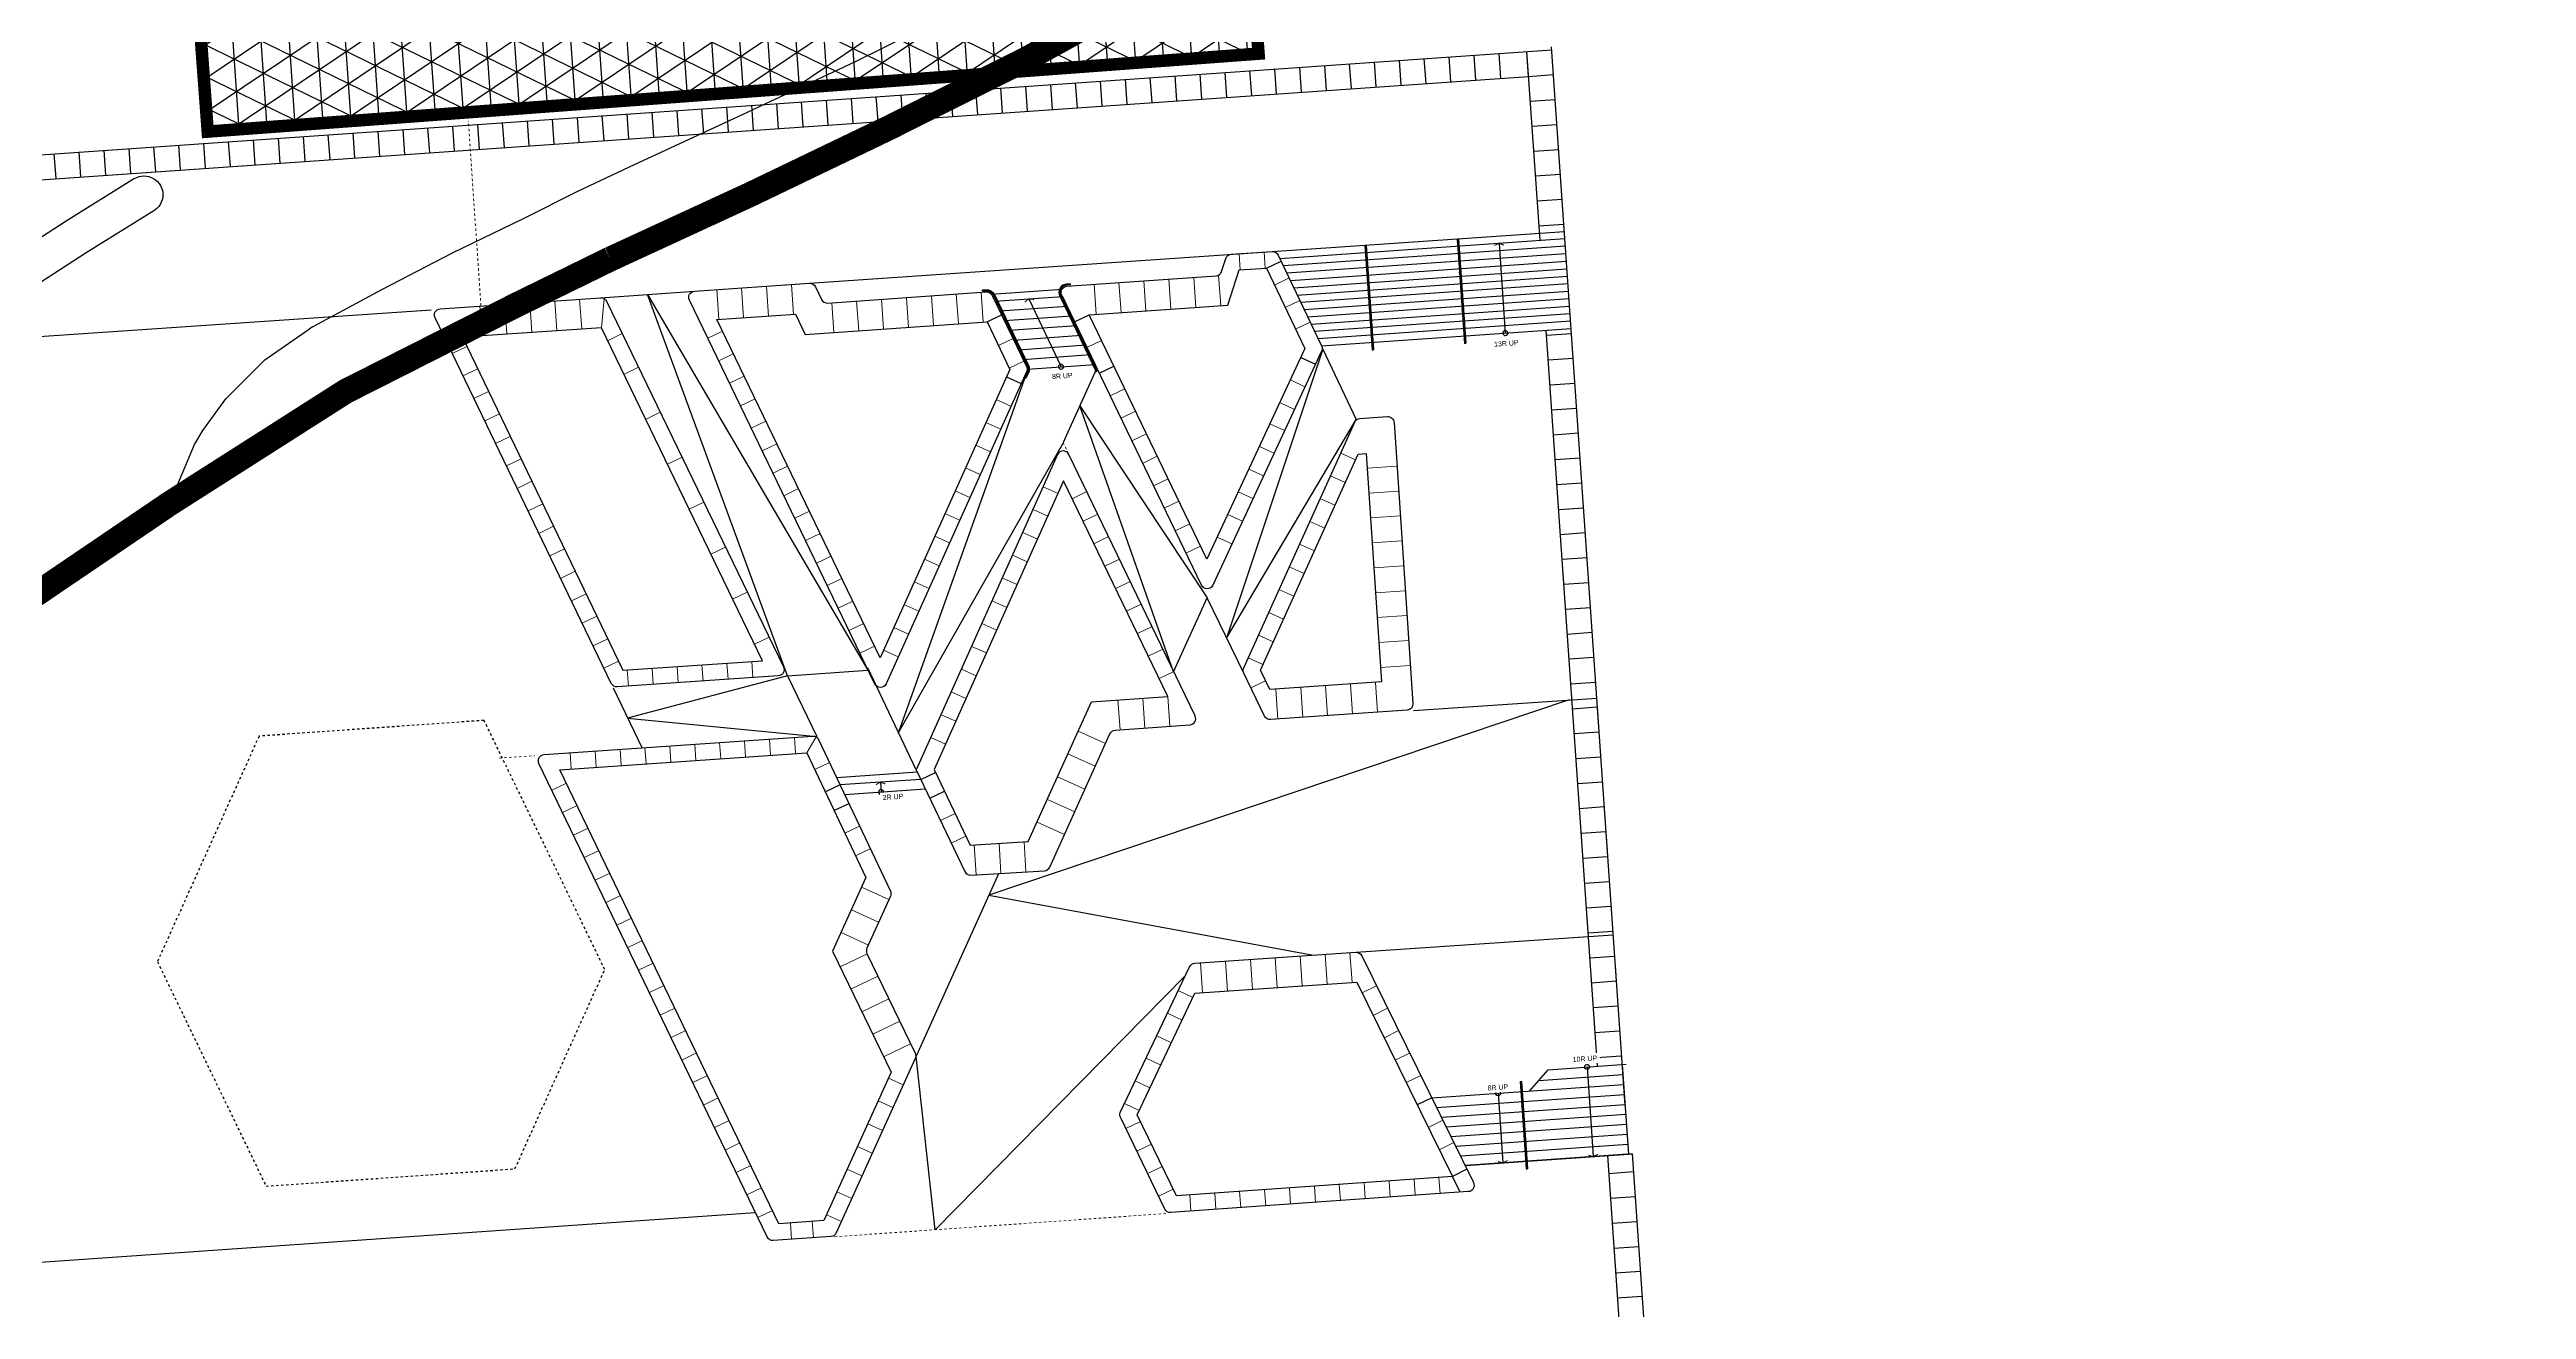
# Model space of a CAD drawing. Header units: millimetres. Extents: x 50357 to 985146, y 723188 to 1803594.
# Drawn here: x 829736.9 to 829836.1, y 818046.9 to 818097.4 of the extents above; entities that cross this region are included whole.
import ezdxf
from ezdxf.xclip import XClip

# ---------------------------------------------------------------- set-up
doc = ezdxf.new("R2010")
doc.units = ezdxf.units.MM
doc.header["$LTSCALE"] = 3
doc.header["$MEASUREMENT"] = 0
for name, pattern in [('3A35X-MAGP-P-SB$0$3A35X-MAGP-P-SB$0$HIDDEN', [0.375, 0.25, -0.125]), ('HIDDEN', [0.375, 0.25, -0.125]), ('PHANTOM', [2.5, 1.25, -0.25, 0.25, -0.25, 0.25, -0.25])]:
    doc.linetypes.add(name, pattern=pattern)
for name, color, linetype in [('00_Xref', 7, 'Continuous'), ('3A35X-MAGP-P-SB$0$UAJ-90BOUN', 7, 'Continuous'), ('LWK-GA_HANDRAIL', 8, 'Continuous'), ('LWK-L_TXT', 8, 'Continuous'), ('LWK-MA_PAVING BANDING', 8, 'Continuous'), ('LWK-MA_Stone around ASA', 8, 'Continuous'), ('LWK-STEPS', 8, 'Continuous'), ('LWK-STEPS ARROW', 8, 'Continuous'), ('UAJ-00XREF', 7, 'Continuous'), ('UAJ-90.5LAND', 8, 'Continuous'), ('x-baseplan$0$XXXXX-PIW-DWG-P00-XXXX-R100-WS4-00$0$XXXXX-PIW-P-WHCGRDP1-XXX$0$MMH813_1', 3, 'Continuous'), ('x-baseplan$0$XXXXX-PIW-DWG-P00-XXXX-R100-WS4-00$0$XXXXX-PIW-P-WHCGRDP1-XXX$0$MMH813__', 3, 'Continuous')]:
    doc.layers.add(name, color=color, linetype=linetype)
for name, color, linetype, lineweight in [('DraftConditionLine_AtGradeRoad_20180809', 7, 'Continuous', 0), ('LWK-GA_PLANTER WALL TILES', 8, 'Continuous', 9), ('LWK-GA_PLANTERWALL', 8, 'Continuous', 30), ('LWK-LV_RAMP HIDDEN', 8, 'Continuous', 20)]:
    doc.layers.add(name, color=color, linetype=linetype, lineweight=lineweight)
doc.styles.add('LWK TITLE - ARIAL', font='arial.ttf')

# ---------------------------------------------------------------- blocks, each defined once
blk = doc.blocks.new('x-baseplan$0$XXXXX-PIW-DWG-P00-XXXX-R100-WS4-00')
at = {"layer": 'x-baseplan$0$XXXXX-PIW-DWG-P00-XXXX-R100-WS4-00$0$XXXXX-PIW-P-WHCGRDP1-XXX$0$MMH813_1', "extrusion": (0.08243, -0.124272, 0.988818)}
for p, q in [((834365.071, 818092.212, 6.433), (834362.331, 818090.514, 6.448)), ((834362.331, 818090.514, 6.448), (834359.752, 818088.84, 6.453))]:
    blk.add_line(p, q, dxfattribs=at)
at = {"layer": 'x-baseplan$0$XXXXX-PIW-DWG-P00-XXXX-R100-WS4-00$0$XXXXX-PIW-P-WHCGRDP1-XXX$0$MMH813_1'}
for p, q in [((834365.071, 818092.212, 6.433), (834365.159, 818092.258, 6.433)), ((834365.159, 818092.258, 6.433), (834365.253, 818092.292, 6.433)), ((834365.253, 818092.292, 6.433), (834365.351, 818092.312, 6.433)), ((834365.351, 818092.312, 6.433), (834365.451, 818092.32, 6.433)), ((834365.451, 818092.32, 6.433), (834365.551, 818092.315, 6.433)), ((834365.551, 818092.315, 6.433), (834365.649, 818092.296, 6.433)), ((834365.649, 818092.296, 6.433), (834365.744, 818092.264, 6.433)), ((834365.744, 818092.264, 6.433), (834365.833, 818092.22, 6.433)), ((834365.833, 818092.22, 6.433), (834365.916, 818092.165, 6.433)), ((834365.916, 818092.165, 6.433), (834365.991, 818092.099, 6.433)), ((834365.991, 818092.099, 6.433), (834366.057, 818092.023, 6.433)), ((834366.057, 818092.023, 6.433), (834366.112, 818091.94, 6.433)), ((834366.112, 818091.94, 6.433), (834366.155, 818091.85, 6.433)), ((834366.155, 818091.85, 6.433), (834366.186, 818091.755, 6.433)), ((834366.186, 818091.755, 6.433), (834366.204, 818091.656, 6.433)), ((834366.204, 818091.656, 6.433), (834366.209, 818091.557, 6.433)), ((834365.894, 818090.96, 6.433), (834365.847, 818090.929, 6.433)), ((834365.972, 818091.023, 6.433), (834365.894, 818090.96, 6.433)), ((834366.04, 818091.096, 6.433), (834365.972, 818091.023, 6.433)), ((834366.098, 818091.177, 6.433), (834366.04, 818091.096, 6.433)), ((834366.144, 818091.266, 6.433), (834366.098, 818091.177, 6.433)), ((834366.179, 818091.359, 6.433), (834366.144, 818091.266, 6.433)), ((834366.2, 818091.457, 6.433), (834366.179, 818091.359, 6.433)), ((834366.209, 818091.557, 6.433), (834366.2, 818091.457, 6.433))]:
    blk.add_line(p, q, dxfattribs=at)
at = {"layer": 'x-baseplan$0$XXXXX-PIW-DWG-P00-XXXX-R100-WS4-00$0$XXXXX-PIW-P-WHCGRDP1-XXX$0$MMH813_1', "extrusion": (0.083218, -0.125457, 0.988603)}
for p, q in [((834365.847, 818090.929, 6.433), (834363.135, 818089.247, 6.448)), ((834363.135, 818089.247, 6.448), (834360.581, 818087.59, 6.453))]:
    blk.add_line(p, q, dxfattribs=at)
at = {"layer": 'x-baseplan$0$XXXXX-PIW-DWG-P00-XXXX-R100-WS4-00$0$XXXXX-PIW-P-WHCGRDP1-XXX$0$MMH813__', "ltscale": 0.005142}
blk.add_line((834373.527, 818083.692, 6.269), (834366.483, 818079.209, -0.007), dxfattribs=at)
for points in [[(834396.359, 818098.093, 5.829), (834393.933, 818096.894, 5.868), (834391.486, 818095.736, 5.907), (834390.537, 818095.296, 5.923), (834389.412, 818094.774, 5.941), (834385.078, 818092.766, 5.997), (834382.845, 818091.705, 6.019), (834380.63, 818090.608, 6.034), (834377.795, 818089.225, 6.047), (834374.99, 818087.779, 6.051), (834372.217, 818086.271, 6.046), (834372.081, 818086.191, 6.049)], [(834403.295, 818098.327, 5.959), (834400.846, 818097.031, 5.994), (834400.707, 818096.959, 5.996), (834400.132, 818096.663, 6.005), (834398.396, 818095.765, 6.032), (834398.283, 818095.706, 6.034), (834397.681, 818095.4, 6.044), (834395.209, 818094.179, 6.082), (834394.083, 818093.641, 6.1), (834392.715, 818092.999, 6.121), (834391.766, 818092.56, 6.137), (834390.641, 818092.038, 6.155), (834386.308, 818090.029, 6.212), (834384.122, 818088.99, 6.233), (834381.954, 818087.915, 6.249), (834379.177, 818086.562, 6.262), (834373.527, 818083.692, 6.269)], [(834366.483, 818079.209, 5.964), (834367.477, 818081.561, 5.989), (834367.811, 818082.127, 5.997), (834368.725, 818083.391, 6.015), (834370.289, 818084.96, 6.033), (834372.081, 818086.191, 6.044)]]:
    blk.add_polyline3d(points, dxfattribs=at)
blk = doc.blocks.new('x-baseplan')
blk.add_blockref('x-baseplan$0$XXXXX-PIW-DWG-P00-XXXX-R100-WS4-00', (0, 0))
blk = doc.blocks.new('3A35X-MAGP-P-00-0$0$02_UNS-dotopen')
at = {"layer": 'LWK-STEPS ARROW', "lineweight": -2}
blk.add_lwpolyline([(-0.5, 0, 1), (0.5, 0, 1)], format="xyb", close=True, dxfattribs=at)
blk = doc.blocks.new('3A35X-MAGP-P-LD-00-0')
at = {"layer": 'LWK-GA_HANDRAIL', "ltscale": 0.5}
for p, q in [((834613881, 818103525, 0), (834614175, 818099335, 0)), ((834613935, 818103529, 0), (834614229, 818099339, 0)), ((834617570, 818103784, 0), (834617864, 818099594, 0)), ((834617623, 818103788, 0), (834617918, 818099598, 0)), ((834617864, 818099594, 0), (834617918, 818099598, 0)), ((834614175, 818099335, 0), (834614229, 818099339, 0)), ((834593226, 818081149, 0), (834592639, 818080870, 0)), ((834620107, 818070029, 0), (834620353, 818066537, -2)), ((834620161, 818070032, 0), (834620406, 818066541, -2)), ((834620353, 818066537, 0), (834620406, 818066541, 0))]:
    blk.add_line(p, q, dxfattribs=at)
at = {"layer": 'LWK-GA_HANDRAIL', "ltscale": 0.5, "elevation": 0}
for points in [[(834598560, 818101728), (834598710, 818101738, -0.307616), (834599040, 818101546), (834600406, 818098700, -0.220907), (834600410, 818098414), (834600309, 818098189)], [(834598563, 818101688), (834598713, 818101698, -0.307616), (834599004, 818101529), (834600370, 818098683, -0.220907), (834600374, 818098430), (834600272, 818098205)], [(834602090, 818101976), (834601940, 818101966, 0.53042), (834601658, 818101479), (834603116, 818098452)], [(834602093, 818101936), (834601943, 818101926, 0.530447), (834601694, 818101496), (834603152, 818098470)]]:
    blk.add_lwpolyline(points, format="xyb", dxfattribs=at)
for points in [[(834598563, 818101688), (834598560, 818101728)], [(834602093, 818101936), (834602090, 818101976)], [(834601764, 818101465), (834603073, 818098750)], [(834600272, 818098205), (834600309, 818098189)], [(834603116, 818098452), (834603152, 818098470)], [(834592870, 818081898), (834592283, 818081619)], [(834620108, 818070029), (834620161, 818070032)]]:
    blk.add_lwpolyline(points, dxfattribs=at)
at = {"layer": 'LWK-GA_HANDRAIL', "ltscale": 0.5}
for centre in [(834617607, 818103636, 0), (834613918, 818103377, 0), (834614002, 818102180, 0), (834617691, 818102439, 0), (834614107, 818100694, 0), (834617796, 818100953, 0), (834614192, 818099487, 0), (834617881, 818099746, 0), (834620152, 818069781, 0), (834620203, 818069048, 0), (834620288, 818067836, -1), (834620370, 818066689, 0)]:
    blk.add_circle(centre, 25, dxfattribs=at)
at = {"layer": 'LWK-GA_PLANTER WALL TILES'}
for p, q in [((834583302, 818100207, 0), (834583411, 818101374, 0)), ((834591538, 818083189, 0), (834591908, 818083823, 0)), ((834593655, 818080245, 0), (834593067, 818079967, 0)), ((834594083, 818079342, 0), (834593496, 818079063, 0)), ((834590892, 818064354, 0), (834590938, 818063708, 0)), ((834591762, 818064415, 0), (834591808, 818063769, 0))]:
    blk.add_line(p, q, dxfattribs=at)
at = {"layer": 'LWK-GA_PLANTER WALL TILES', "elevation": 0}
for points in [[(834608890, 818102534), (834608846, 818103179)], [(834609888, 818102603), (834609843, 818103248)], [(834610255, 818101930), (834610844, 818102213)], [(834578525, 818099875), (834578440, 818101080)], [(834579523, 818099945), (834579438, 818101150)], [(834580520, 818100016), (834580435, 818101220)], [(834581518, 818100084), (834581434, 818101281)], [(834582516, 818100154), (834582431, 818101351)], [(834610688, 818101029), (834611277, 818101311)], [(834583552, 818099689), (834584137, 818099973)], [(834588152, 818100068), (834587567, 818099785)], [(834611099, 818100167), (834611686, 818100447)], [(834577914, 818099459), (834577329, 818099176)], [(834578349, 818098558), (834577763, 818098276)], [(834584206, 818098339), (834584791, 818098623)], [(834588587, 818099168), (834588002, 818098885)], [(834578783, 818097658), (834578198, 818097375)], [(834589022, 818098268), (834588437, 818097985)], [(834603681, 818097489), (834604266, 818097771)], [(834610896, 818098127), (834611479, 818097856)], [(834579218, 818096757), (834578632, 818096474)], [(834585078, 818096539), (834585663, 818096823)], [(834589458, 818097367), (834588873, 818097084)], [(834599114, 818097334), (834599707, 818097068)], [(834604115, 818096588), (834604700, 818096870)], [(834610475, 818097220), (834611058, 818096949)], [(834579652, 818095856), (834579067, 818095574)], [(834589893, 818096467), (834589308, 818096184)], [(834590329, 818095567), (834589743, 818095284)], [(834598704, 818096422), (834599297, 818096156)], [(834604549, 818095687), (834605134, 818095969)], [(834610078, 818096371), (834610664, 818096099)], [(834580087, 818094956), (834579502, 818094673)], [(834585950, 818094739), (834586535, 818095023)], [(834590764, 818094667), (834590179, 818094384)], [(834597885, 818094597), (834598478, 818094331)], [(834598295, 818095510), (834598888, 818095243)], [(834604983, 818094786), (834605569, 818095069)], [(834609235, 818094557), (834609821, 818094285)], [(834609657, 818095464), (834610242, 818095192)], [(834613509, 818094931), (834612916, 818095199)], [(834613973, 818094597), (834615166, 818094677)], [(834580522, 818094055), (834579936, 818093773)], [(834591199, 818093766), (834590614, 818093483)], [(834597475, 818093685), (834598068, 818093419)], [(834601002, 818093841), (834601593, 818093575)], [(834602749, 818093651), (834602164, 818093368)], [(834605417, 818093886), (834606003, 818094168)], [(834608814, 818093650), (834609400, 818093378)], [(834613097, 818094020), (834612504, 818094288)], [(834614041, 818093599), (834615233, 818093680)], [(834580956, 818093154), (834580371, 818092872)], [(834586821, 818092939), (834587406, 818093223)], [(834591635, 818092866), (834591049, 818092583)], [(834597066, 818092773), (834597658, 818092507)], [(834600592, 818092929), (834601182, 818092663)], [(834603185, 818092751), (834602600, 818092468)], [(834605851, 818092985), (834606437, 818093267)], [(834608393, 818092743), (834608979, 818092471)], [(834612685, 818093108), (834612092, 818093377)], [(834614108, 818092601), (834615301, 818092682)], [(834581391, 818092254), (834580805, 818091971)], [(834592070, 818091966), (834591485, 818091683)], [(834596656, 818091861), (834597249, 818091594)], [(834600184, 818092016), (834600775, 818091750)], [(834603620, 818091850), (834603035, 818091567)], [(834606286, 818092084), (834606871, 818092366)], [(834607971, 818091836), (834608558, 818091564)], [(834612274, 818092197), (834611681, 818092465)], [(834614176, 818091604), (834615368, 818091684)], [(834581825, 818091353), (834581240, 818091071)], [(834587693, 818091139), (834588278, 818091423)], [(834592505, 818091066), (834591920, 818090783)], [(834596246, 818090948), (834596839, 818090682)], [(834599774, 818091104), (834600364, 818090838)], [(834604055, 818090950), (834603470, 818090667)], [(834606720, 818091183), (834607305, 818091465)], [(834611450, 818090375), (834610857, 818090643)], [(834611862, 818091286), (834611269, 818091554)], [(834614243, 818090606), (834615435, 818090686)], [(834582260, 818090453), (834581675, 818090170)], [(834588564, 818089339), (834589149, 818089622)], [(834592941, 818090165), (834592355, 818089882)], [(834595837, 818090036), (834596429, 818089770)], [(834599366, 818090190), (834599957, 818089925)], [(834604491, 818090050), (834603905, 818089767)], [(834611038, 818089464), (834610445, 818089732)], [(834614310, 818089608), (834615503, 818089689)], [(834582695, 818089552), (834582109, 818089269)], [(834583129, 818088651), (834582544, 818088369)], [(834593376, 818089265), (834592791, 818088982)], [(834595427, 818089124), (834596020, 818088858)], [(834598956, 818089278), (834599547, 818089013)], [(834604926, 818089149), (834604340, 818088866)], [(834610626, 818088552), (834610033, 818088820)], [(834614378, 818088610), (834615570, 818088691)], [(834583564, 818087751), (834582978, 818087468)], [(834589437, 818087539), (834590022, 818087823)], [(834593811, 818088365), (834593226, 818088082)], [(834595017, 818088212), (834595610, 818087945)], [(834598549, 818088365), (834599139, 818088100)], [(834605361, 818088249), (834604776, 818087966)], [(834610214, 818087641), (834609621, 818087909)], [(834614445, 818087613), (834615638, 818087693)], [(834583998, 818086850), (834583413, 818086568)], [(834586341, 818086638), (834586386, 818085990)], [(834587338, 818086707), (834587383, 818086059)], [(834588336, 818086776), (834588381, 818086128)], [(834589334, 818086846), (834589379, 818086197)], [(834594247, 818087465), (834593662, 818087182)], [(834594607, 818087300), (834595200, 818087033)], [(834598138, 818087453), (834598729, 818087188)], [(834605796, 818087349), (834605211, 818087066)], [(834609802, 818086730), (834609209, 818086998)], [(834614512, 818086615), (834615705, 818086695)], [(834584346, 818086500), (834584391, 818085851)], [(834585343, 818086569), (834585388, 818085920)], [(834597321, 818085628), (834597911, 818085363)], [(834597731, 818086540), (834598321, 818086275)], [(834606231, 818086448), (834605646, 818086165)], [(834609910, 818086075), (834609325, 818085793)], [(834596913, 818084715), (834597503, 818084450)], [(834589045, 818083669), (834589089, 818083020)], [(834590042, 818083737), (834590087, 818083089)], [(834591040, 818083806), (834591085, 818083158)], [(834596503, 818083803), (834597093, 818083538)], [(834582061, 818083186), (834582106, 818082538)], [(834583059, 818083255), (834583104, 818082607)], [(834584057, 818083324), (834584101, 818082676)], [(834585054, 818083393), (834585099, 818082745)], [(834586052, 818083462), (834586097, 818082813)], [(834587049, 818083531), (834587094, 818082882)], [(834588047, 818083600), (834588092, 818082951)], [(834592441, 818082802), (834591854, 818082523)], [(834581912, 818081970), (834581327, 818081687)], [(834582347, 818081069), (834581761, 818080787)], [(834596891, 818080473), (834597478, 818080753)], [(834582781, 818080169), (834582196, 818079886)], [(834597321, 818079571), (834597908, 818079850)], [(834583216, 818079268), (834582630, 818078985)], [(834598246, 818079502), (834598318, 818078304)], [(834599244, 818079562), (834599316, 818078364)], [(834600242, 818079622), (834600314, 818078424)], [(834583650, 818078367), (834583065, 818078085)], [(834594829, 818077313), (834593735, 818077807)], [(834584085, 818077467), (834583500, 818077184)], [(834594418, 818076402), (834593324, 818076895)], [(834584520, 818076566), (834583934, 818076284)], [(834594006, 818075490), (834592913, 818075984)], [(834584954, 818075665), (834584369, 818075383)], [(834585389, 818074765), (834584803, 818074482)], [(834593956, 818075138), (834592876, 818074616)], [(834607309, 818074781), (834607391, 818073584)], [(834608306, 818074849), (834608389, 818073652)], [(834609304, 818074918), (834609386, 818073721)], [(834610301, 818074987), (834610384, 818073789)], [(834611299, 818075055), (834611381, 818073858)], [(834612297, 818075124), (834612379, 818073927)], [(834613294, 818075192), (834613377, 818073995)], [(834585823, 818073864), (834585238, 818073582)], [(834594391, 818074238), (834593311, 818073716)], [(834614360, 818073864), (834613777, 818073577)], [(834586258, 818072963), (834585673, 818072681)], [(834594827, 818073338), (834593746, 818072816)], [(834606575, 818072485), (834605988, 818072764)], [(834607004, 818073388), (834606418, 818073667)], [(834614802, 818072967), (834614219, 818072680)], [(834586693, 818072063), (834586107, 818071780)], [(834595262, 818072438), (834594182, 818071915)], [(834606145, 818071582), (834605558, 818071861)], [(834615244, 818072070), (834614661, 818071783)], [(834587127, 818071162), (834586542, 818070880)], [(834595697, 818071537), (834594617, 818071015)], [(834605716, 818070679), (834605129, 818070958)], [(834615686, 818071173), (834615102, 818070886)], [(834587562, 818070262), (834586976, 818069979)], [(834594809, 818070156), (834595402, 818069888)], [(834605286, 818069776), (834604699, 818070055)], [(834616128, 818070276), (834615544, 818069989)], [(834587996, 818069361), (834587411, 818069078)], [(834594398, 818069244), (834594990, 818068977)], [(834604856, 818068873), (834604269, 818069152)], [(834588431, 818068460), (834587846, 818068178)], [(834593986, 818068333), (834594579, 818068065)], [(834604910, 818068422), (834604325, 818068139)], [(834617011, 818068482), (834616428, 818068195)], [(834588866, 818067560), (834588280, 818067277)], [(834593575, 818067421), (834594167, 818067154)], [(834605346, 818067522), (834604760, 818067239)], [(834617453, 818067585), (834616870, 818067298)], [(834589300, 818066659), (834588715, 818066377)], [(834593163, 818066510), (834593755, 818066242)], [(834605781, 818066622), (834605196, 818066339)], [(834611873, 818065839), (834611918, 818065190)], [(834612871, 818065908), (834612916, 818065260)], [(834613868, 818065978), (834613913, 818065329)], [(834614866, 818066047), (834614911, 818065399)], [(834615863, 818066117), (834615908, 818065468)], [(834616861, 818066186), (834616906, 818065538)], [(834589735, 818065758), (834589149, 818065476)], [(834590169, 818064858), (834589584, 818064575)], [(834592752, 818065599), (834593344, 818065331)], [(834606216, 818065721), (834605631, 818065438)], [(834606885, 818065486), (834606931, 818064837)], [(834607883, 818065556), (834607928, 818064908)], [(834608880, 818065627), (834608926, 818064978)], [(834609878, 818065697), (834609923, 818065049)], [(834610875, 818065768), (834610921, 818065120)], [(834592340, 818064687), (834592932, 818064420)]]:
    blk.add_lwpolyline(points, dxfattribs=at)
at = {"layer": 'LWK-GA_PLANTER WALL TILES', "ltscale": 0.5, "elevation": 0}
for points in [[(834588003, 818100538), (834587920, 818101735)], [(834589001, 818100607), (834588918, 818101805)], [(834589999, 818100676), (834589916, 818101874)], [(834590996, 818100746), (834590913, 818101943)], [(834596518, 818101494), (834596603, 818100297)], [(834597516, 818101565), (834597600, 818100368)], [(834598513, 818101635), (834598598, 818100438)], [(834603034, 818101956), (834603118, 818100755)], [(834604031, 818102026), (834604115, 818100825)], [(834605029, 818102096), (834605113, 818100895)], [(834606026, 818102166), (834606110, 818100965)], [(834607024, 818102235), (834607108, 818101034)], [(834608022, 818102305), (834608106, 818101104)], [(834592528, 818101212), (834592613, 818100015)], [(834593526, 818101283), (834593610, 818100086)], [(834594523, 818101353), (834594608, 818100156)], [(834595521, 818101424), (834595605, 818100227)], [(834599203, 818099498), (834599789, 818099779)], [(834602747, 818099421), (834603332, 818099703)], [(834599636, 818098596), (834600222, 818098877)], [(834610319, 818085743), (834610401, 818084546)], [(834611316, 818085811), (834611399, 818084614)], [(834612314, 818085880), (834612396, 818084683)], [(834613312, 818085948), (834613394, 818084751)], [(834614309, 818086017), (834614392, 818084820)], [(834603995, 818085312), (834604080, 818084114)], [(834604993, 818085382), (834605077, 818084185)], [(834605990, 818085453), (834606075, 818084256)], [(834603501, 818083563), (834602407, 818084057)], [(834603089, 818082652), (834601995, 818083146)], [(834602678, 818081741), (834601584, 818082234)], [(834602266, 818080829), (834601172, 818081323)], [(834601855, 818079918), (834600761, 818080412)]]:
    blk.add_lwpolyline(points, dxfattribs=at)
at = {"layer": 'LWK-GA_PLANTERWALL', "elevation": 0}
for points in [[(834601947, 818101876), (834607917, 818102298, 0.306066), (834608138, 818102471), (834608305, 818102991, -0.307514), (834608527, 818103164), (834610165, 818103271, -0.306521), (834610407, 818103129), (834612147, 818099494, -0.224072), (834612148, 818099280), (834607789, 818089906, -0.632875), (834607337, 818089903), (834601739, 818101518, -0.530488)], [(834598959, 818101507), (834600325, 818098662, -0.22147), (834600328, 818098451), (834594714, 818085949, -0.637118), (834594261, 818085943), (834586826, 818101317, -0.530845), (834587034, 818101675), (834591632, 818101994, -0.306752), (834591874, 818101853), (834592122, 818101341, 0.306834), (834592364, 818101200), (834598716, 818101648, -0.307616)], [(834576848, 818100962), (834583268, 818101407, -0.306299), (834583510, 818101267), (834590602, 818086626, -0.531022), (834590394, 818086267), (834583948, 818085821, -0.306717), (834583706, 818085961), (834576640, 818100604, -0.530574)], [(834609869, 818084667), (834609036, 818086390, -0.222118), (834609033, 818086602), (834613475, 818096440, -0.276275), (834613686, 818096587), (834614784, 818096662, -0.414524), (834615050, 818096429), (834615811, 818085167, -0.413903), (834615578, 818084901), (834610111, 818084526, -0.306355)], [(834598104, 818078291), (834601054, 818078469, 0.278537), (834601267, 818078615), (834603677, 818083954, -0.276362), (834603888, 818084101), (834606883, 818084313, 0.530293), (834607090, 818084671), (834602029, 818095142, 0.637453), (834601576, 818095136), (834595919, 818082513), (834597863, 818078433, 0.305544)], [(834581019, 818083114), (834591765, 818083856, -0.308396), (834592008, 818083714), (834594885, 818077653, -0.220194), (834594887, 818077443), (834593948, 818075361, 0.222079), (834593951, 818075149), (834595879, 818071162, -0.222178), (834595881, 818070950), (834592726, 818063964, -0.275683), (834592516, 818063817), (834590204, 818063653, -0.307106), (834589961, 818063794), (834580811, 818082756, -0.530644)], [(834607078, 818074766), (834613525, 818075207, -0.304221), (834613767, 818075068), (834618243, 818065983, -0.532719), (834618036, 818065623), (834606124, 818064780, -0.306897), (834605881, 818064921), (834604104, 818068596, -0.227421), (834604104, 818068812), (834606869, 818074624, -0.270957)]]:
    blk.add_lwpolyline(points, format="xyb", close=True, dxfattribs=at)
for points in [[(834602837, 818100736), (834608386, 818101124), (834608841, 818102533), (834609937, 818102604), (834611479, 818099383), (834607555, 818090946), (834602837, 818100736)], [(834598747, 818100448), (834599659, 818098548), (834594472, 818086998), (834587926, 818100534), (834591073, 818100752), (834591467, 818099934)], [(834584173, 818086488), (834589759, 818086875), (834583302, 818100207), (834577739, 818099821)], [(834613609, 818095156), (834613932, 818095178), (834614550, 818086033), (834610079, 818085727), (834609703, 818086505)], [(834600409, 818079632), (834602941, 818085239), (834605990, 818085453), (834601817, 818094086), (834596635, 818082521), (834598079, 818079492)], [(834592232, 818064449), (834592232, 818064449), (834590428, 818064321), (834581653, 818082507), (834591538, 818083189), (834593909, 818078193), (834592576, 818075237), (834594917, 818070394)], [(834607084, 818073564), (834610423, 818073792), (834610423, 818073792), (834613565, 818074007), (834617397, 818066229), (834606348, 818065448), (834604778, 818068696)]]:
    blk.add_lwpolyline(points, close=True, dxfattribs=at)
for points in [[(834609937, 818102604), (834610527, 818102887)], [(834603246, 818098390), (834603832, 818098672)], [(834611317, 818099034), (834611900, 818098763)], [(834596103, 818082125), (834596690, 818082405)], [(834596461, 818081376), (834597047, 818081656)], [(834616569, 818069379), (834615986, 818069092)], [(834617980, 818066517), (834617397, 818066229)], [(834617707, 818065600), (834617397, 818066229)]]:
    blk.add_lwpolyline(points, dxfattribs=at)
at = {"layer": 'LWK-GA_PLANTERWALL', "color": 7, "elevation": 0}
for points in [[(834598747, 818100448), (834599333, 818100729)], [(834602252, 818100454), (834602837, 818100736)], [(834599524, 818098246), (834600117, 818097980)]]:
    blk.add_lwpolyline(points, dxfattribs=at)
at = {"layer": 'LWK-LV_RAMP HIDDEN', "linetype": 'HIDDEN', "ltscale": 6}
blk.add_lwpolyline([(834578480, 818101091), (834577971, 818108485)], dxfattribs=at)
at = {"layer": 'LWK-LV_RAMP HIDDEN', "linetype": 'HIDDEN', "ltscale": 6, "elevation": 0}
for points in [[(834601795, 818095623), (834602037, 818095126)], [(834623021, 818087588), (834624138, 818071616)], [(834579215, 818082970), (834580646, 818083069)], [(834592660, 818063804), (834605961, 818064742)]]:
    blk.add_lwpolyline(points, dxfattribs=at)
at = {"layer": 'LWK-MA_PAVING BANDING', "ltscale": 0.5}
for p, q in [((834598921, 818101565, 0), (834601756, 818101765, 0)), ((834595965, 818082416, 0), (834592732, 818082189, 0))]:
    blk.add_line(p, q, dxfattribs=at)
at = {"layer": 'LWK-MA_Stone around ASA', "ltscale": 0.5}
for p, q in [((834542911, 818105876, 0), (834621361, 818111359, 0)), ((834608346, 818109447, 0), (834608276, 818110445, 0)), ((834609344, 818109517, 0), (834609273, 818110515, 0)), ((834610341, 818109586, 0), (834610271, 818110585, 0)), ((834611339, 818109656, 0), (834611269, 818110654, 0)), ((834612336, 818109726, 0), (834612266, 818110724, 0)), ((834613334, 818109796, 0), (834613264, 818110794, 0)), ((834614331, 818109865, 0), (834614261, 818110864, 0)), ((834615329, 818109935, 0), (834615259, 818110933, 0)), ((834616327, 818110005, 0), (834616256, 818111003, 0)), ((834617324, 818110074, 0), (834617254, 818111073, 0)), ((834618322, 818110144, 0), (834618252, 818111142, 0)), ((834619319, 818110214, 0), (834619249, 818111212, 0)), ((834620432, 818110292, 0), (834620362, 818111290, 0)), ((834542981, 818104879, 0), (834620432, 818110292, 0)), ((834594380, 818108471, 0), (834594310, 818109469, 0)), ((834595378, 818108541, 0), (834595308, 818109539, 0)), ((834596375, 818108610, 0), (834596305, 818109609, 0)), ((834597373, 818108680, 0), (834597303, 818109678, 0)), ((834598370, 818108750, 0), (834598300, 818109748, 0)), ((834599368, 818108820, 0), (834599298, 818109818, 0)), ((834600365, 818108889, 0), (834600295, 818109887, 0)), ((834601363, 818108959, 0), (834601293, 818109957, 0)), ((834602361, 818109029, 0), (834602290, 818110027, 0)), ((834603358, 818109098, 0), (834603288, 818110097, 0)), ((834604356, 818109168, 0), (834604286, 818110166, 0)), ((834605353, 818109238, 0), (834605283, 818110236, 0)), ((834606351, 818109308, 0), (834606281, 818110306, 0)), ((834607348, 818109377, 0), (834607278, 818110376, 0)), ((834620433, 818110292, 0), (834621430, 818110362, 0)), ((834580414, 818107495, 0), (834580344, 818108493, 0)), ((834581412, 818107565, 0), (834581342, 818108563, 0)), ((834582409, 818107634, 0), (834582339, 818108633, 0)), ((834583407, 818107704, 0), (834583337, 818108702, 0)), ((834584404, 818107774, 0), (834584334, 818108772, 0)), ((834585402, 818107843, 0), (834585332, 818108842, 0)), ((834586400, 818107913, 0), (834586329, 818108911, 0)), ((834587397, 818107983, 0), (834587327, 818108981, 0)), ((834588395, 818108053, 0), (834588325, 818109051, 0)), ((834589392, 818108122, 0), (834589322, 818109121, 0)), ((834590390, 818108192, 0), (834590320, 818109190, 0)), ((834591387, 818108262, 0), (834591317, 818109260, 0)), ((834592385, 818108331, 0), (834592315, 818109330, 0)), ((834593382, 818108401, 0), (834593312, 818109399, 0)), ((834620502, 818109294, 0), (834621500, 818109364, 0)), ((834565451, 818106449, 0), (834565380, 818107447, 0)), ((834566448, 818106519, 0), (834566378, 818107517, 0)), ((834567446, 818106589, 0), (834567376, 818107587, 0)), ((834568443, 818106658, 0), (834568373, 818107656, 0)), ((834569441, 818106728, 0), (834569371, 818107726, 0)), ((834570438, 818106798, 0), (834570368, 818107796, 0)), ((834571436, 818106867, 0), (834571366, 818107866, 0)), ((834572434, 818106937, 0), (834572363, 818107935, 0)), ((834573431, 818107007, 0), (834573361, 818108005, 0)), ((834574429, 818107077, 0), (834574359, 818108075, 0)), ((834575426, 818107146, 0), (834575356, 818108145, 0)), ((834576424, 818107216, 0), (834576354, 818108214, 0)), ((834577421, 818107286, 0), (834577351, 818108284, 0)), ((834578419, 818107355, 0), (834578349, 818108354, 0)), ((834579417, 818107425, 0), (834579346, 818108423, 0)), ((834620572, 818108297, 0), (834621570, 818108366, 0)), ((834561460, 818106170, 0), (834561390, 818107168, 0)), ((834562458, 818106240, 0), (834562388, 818107238, 0)), ((834563455, 818106310, 0), (834563385, 818107308, 0)), ((834564453, 818106379, 0), (834564383, 818107378, 0)), ((834620642, 818107299, 0), (834621639, 818107369, 0)), ((834620712, 818106302, 0), (834621709, 818106371, 0)), ((834620781, 818105304, 0), (834621779, 818105374, 0)), ((834620851, 818104306, 0), (834621849, 818104376, 0))]:
    blk.add_line(p, q, dxfattribs=at)
at = {"layer": 'LWK-MA_Stone around ASA', "ltscale": 0.5, "elevation": 0}
for points in [[(834624315, 818069071), (834621353, 818111471)], [(834620892, 818103716), (834620363, 818111289)], [(834623203, 818070647), (834621143, 818100125)], [(834621156, 818099929), (834622154, 818100000)], [(834621226, 818098932), (834622224, 818099002)], [(834621296, 818097934), (834622294, 818098005)], [(834621366, 818096936), (834622363, 818097007)], [(834621436, 818095939), (834622433, 818096009)], [(834621505, 818094941), (834622503, 818095012)], [(834621575, 818093944), (834622572, 818094014)], [(834621645, 818092946), (834622642, 818093017)], [(834621714, 818091949), (834622712, 818092019)], [(834621784, 818090951), (834622782, 818091022)], [(834621854, 818089954), (834622851, 818090024)], [(834621923, 818088956), (834622921, 818089026)], [(834621993, 818087958), (834622991, 818088029)], [(834622063, 818086961), (834623060, 818087031)], [(834622132, 818085963), (834623130, 818086034)], [(834622202, 818084966), (834623192, 818085036)], [(834622272, 818083968), (834623262, 818084038)], [(834622342, 818082971), (834623331, 818083040)], [(834622411, 818081973), (834623400, 818082043)], [(834622481, 818080975), (834623469, 818081045)], [(834622551, 818079978), (834623538, 818080048)], [(834622620, 818078980), (834623607, 818079050)], [(834622690, 818077983), (834623677, 818078052)], [(834622760, 818076985), (834623746, 818077055)], [(834622829, 818075988), (834623815, 818076057)], [(834622899, 818074990), (834623884, 818075060)], [(834622969, 818073992), (834623953, 818074062)], [(834623038, 818072995), (834624022, 818073064)], [(834623108, 818071997), (834624092, 818072067)], [(834623178, 818071000), (834624161, 818071069)], [(834623606, 818067066), (834624144, 818059375)], [(834624452, 818067126), (834624604, 818067137)], [(834624604, 818067137), (834625141, 818059445)], [(834623656, 818066358), (834624652, 818066428)], [(834623725, 818065360), (834624722, 818065430)], [(834623795, 818064363), (834624792, 818064433)], [(834623865, 818063365), (834624862, 818063435)], [(834623935, 818062368), (834624932, 818062438)], [(834624004, 818061370), (834625002, 818061440)]]:
    blk.add_lwpolyline(points, dxfattribs=at)
at = {"layer": 'LWK-STEPS', "ltscale": 0.5}
for p, q in [((834599071, 818101275, 0), (834601764, 818101465, 0)), ((834599257, 818100887, 0), (834601951, 818101077, 0)), ((834599442, 818100499, 0), (834602138, 818100689, 0)), ((834599629, 818100111, 0), (834602325, 818100301, 0)), ((834599816, 818099723, 0), (834602512, 818099914, 0)), ((834600002, 818099335, 0), (834602699, 818099526, 0)), ((834600188, 818098947, 0), (834602886, 818099138, 0)), ((834600350, 818098558, 0), (834603073, 818098750, 0)), ((834596103, 818082125, 0), (834592870, 818081898, 0)), ((834596288, 818081737, 0), (834593054, 818081510, 0)), ((834620488, 818069654, 0), (834621230, 818070508, 0))]:
    blk.add_line(p, q, dxfattribs=at)
at = {"layer": 'LWK-STEPS', "ltscale": 0.5, "elevation": 0}
for points in [[(834621889, 818103786), (834610478, 818102985)], [(834621910, 818103487), (834610615, 818102694)], [(834621932, 818103188), (834610754, 818102403)], [(834610894, 818102112), (834621952, 818102888)], [(834611033, 818101821), (834621973, 818102589)], [(834611172, 818101530), (834621994, 818102290)], [(834611311, 818101239), (834622015, 818101991)], [(834611451, 818100948), (834622035, 818101691)], [(834611590, 818100657), (834622056, 818101392)], [(834611729, 818100366), (834622077, 818101093)], [(834611869, 818100076), (834622102, 818100794)], [(834612008, 818099785), (834622123, 818100494)], [(834612147, 818099494), (834622144, 818100195)], [(834616569, 818069379), (834624256, 818069919)], [(834620859, 818070081), (834624228, 818070318)], [(834621230, 818070508), (834624352, 818070727)], [(834624200, 818070717), (834624452, 818067126)], [(834616760, 818068992), (834624284, 818069520)], [(834616972, 818068606), (834624312, 818069121)], [(834617163, 818068218), (834624340, 818068722)], [(834617354, 818067830), (834624368, 818068323)], [(834617545, 818067443), (834624396, 818067924)], [(834617736, 818067055), (834624424, 818067525)], [(834624604, 818067137), (834617926, 818066668)], [(834617926, 818066668), (834624452, 818067126)]]:
    blk.add_lwpolyline(points, dxfattribs=at)
at = {"layer": 'LWK-STEPS', "linetype": 'HIDDEN', "ltscale": 10, "elevation": 0}
blk.add_lwpolyline([(834565534, 818074808), (834569892, 818065821), (834579857, 818066521), (834583449, 818074504), (834578612, 818084478), (834569600, 818083845), (834565534, 818074808)], dxfattribs=at)
at = {"layer": 'LWK-STEPS ARROW', "ltscale": 0.5, "const_width": 40, "elevation": 0}
for points in [[(834619062, 818103518), (834619252, 818103601), (834619447, 818103530)], [(834600254, 818101242), (834600418, 818101370), (834600624, 818101349)], [(834594301, 818081911), (834594486, 818082012), (834594685, 818081940)], [(834619224, 818066828), (834619424, 818066773), (834619607, 818066870)], [(834622843, 818067082), (834623043, 818067027), (834623226, 818067124)]]:
    blk.add_lwpolyline(points, dxfattribs=at)
at = {"layer": 'LWK-STEPS ARROW', "ltscale": 0.5, "elevation": 0}
for points in [[(834619252, 818103601), (834619504, 818100010)], [(834600418, 818101370), (834601711, 818098654)], [(834594486, 818082011), (834594514, 818081612)], [(834622791, 818070618), (834623043, 818067027)], [(834619228, 818069566), (834619424, 818066773)]]:
    blk.add_lwpolyline(points, dxfattribs=at)
at = {"layer": 'UAJ-90.5LAND'}
for p, q in [((834603138, 818098569, 0), (834601795, 818095623, 0)), ((834606224, 818086432, 0), (834607566, 818089401, 0)), ((834595919, 818082513, 0), (834593974, 818086593, 0))]:
    blk.add_line(p, q, dxfattribs=at)
at = {"layer": 'UAJ-90.5LAND', "elevation": 0}
for points in [[(834591632, 818101994), (834621868, 818104084)], [(834583268, 818101407), (834587034, 818101675)], [(834590761, 818086270), (834585151, 818101541), (834593982, 818086491)], [(834576483, 818100909), (834547043, 818098888)], [(834600373, 818098521), (834595197, 818083976), (834601796, 818095599)], [(834612196, 818099366), (834608348, 818087782), (834613538, 818096547)], [(834612196, 818099366), (834613538, 818096547)], [(834606223, 818086433), (834602467, 818097084), (834607566, 818089401)], [(834609036, 818086390), (834607568, 818089406)], [(834583778, 818085787), (834584946, 818083364)], [(834590761, 818086270), (834584362, 818084576), (834591933, 818083845)], [(834590761, 818086270), (834593982, 818086491)], [(834590761, 818086270), (834591933, 818083845)], [(834622064, 818085317), (834598830, 818077484), (834611830, 818075091)], [(834615831, 818084888), (834623175, 818085394)], [(834599216, 818078339), (834595919, 818071041)], [(834613525, 818075207), (834623837, 818075917)], [(834606695, 818074259), (834596693, 818064088), (834595923, 818071032)], [(834589474, 818064764), (834503405, 818058747)]]:
    blk.add_lwpolyline(points, dxfattribs=at)
at = {"layer": 'LWK-STEPS ARROW', "yscale": 200, "zscale": 200}
for p, xscale, rotation in [((834619504, 818100010, 0), 200, 273.9989084199175), ((834601711, 818098654, 0), 200, 273.9989084199175), ((834594514, 818081612, 0), 200, 273.9989084199175), ((834622791, 818070618, 0), -200, 274.038354498309), ((834619228, 818069566, 0), -200, 274.038354498309)]:
    blk.add_blockref('3A35X-MAGP-P-00-0$0$02_UNS-dotopen', p, dxfattribs=dict(at, xscale=xscale, rotation=rotation))
at = {"layer": 'LWK-L_TXT', "char_height": 200, "attachment_point": 5, "rotation": 3.99823, "style": 'LWK TITLE - ARIAL', "bg_fill": 2}
for s, insert in [('\\pxqc;13R UP', (834619543, 818099596, 0)), ('\\pxqc;8R UP', (834601764, 818098285, 0)), ('\\pxqc;2R UP', (834594990, 818081422, 0)), ('\\pxqc;10R UP', (834622704, 818070945, 0)), ('\\pxqc;8R UP', (834619217, 818069799, 0))]:
    blk.add_mtext(s, dxfattribs=dict(at, insert=insert))

msp = doc.modelspace()

# ---------------------------------------------------------------- hatches: boundary and pattern name
h = msp.add_hatch()
h.set_pattern_fill('NET3', color=256, scale=9)
h.set_pattern_definition([(273.9989, (830404.9786, 818244.1101), (1.122261, 0.0784547), []), (333.9989, (830404.9786, 818244.1101), (0.4931868, 1.011134), []), (33.9989, (830404.9786, 818244.1101), (-0.6290742, 0.9326793), [])])
h.paths.add_polyline_path([(829740.1841, 818134.6401), (829782.8142, 818134.0399), (829783.3929, 818126.2356), (829783.1232, 818126.2156), (829783.1232, 818126.2156), (829776.6083, 818125.7327), (829777.3477, 818115.7573), (829781.8062, 818116.0878), (829781.8248, 818115.8317), (829783.8817, 818115.9842), (829783.987, 818114.564), (829776.468, 818114.0067), (829775.5129, 818113.9359), (829775.4643, 818114.5921), (829772.2104, 818114.3509), (829772.6293, 818108.6991), (829770.3473, 818108.53), (829770.2933, 818109.2532), (829766.2754, 818108.9554), (829766.5397, 818105.3902), (829773.3502, 818105.895), (829773.4609, 818104.4028), (829784.6786, 818105.2343), (829785.2729, 818097.2179), (829743.19, 818094.096), (829742.225, 818107.1116), (829750.2854, 818107.7085), (829750.2541, 818108.1303), (829756.1092, 818108.564), (829756.3196, 818105.725), (829760.2363, 818106.0154), (829759.8911, 818110.6728), (829742.0592, 818109.3506), (829741.7546, 818113.4587), (829747.1249, 818113.8568), (829746.7352, 818119.1147), (829742.3685, 818118.791), (829742.636, 818115.2003), (829741.6317, 818115.1258)])

# ---------------------------------------------------------------- linework, layer by layer
at = {"layer": '3A35X-MAGP-P-SB$0$UAJ-90BOUN', "linetype": '3A35X-MAGP-P-SB$0$3A35X-MAGP-P-SB$0$HIDDEN', "ltscale": 100, "const_width": 0.5}
msp.add_lwpolyline([(829784.6786, 818105.2343), (829785.2729, 818097.2179), (829743.19, 818094.096), (829742.225, 818107.1116)], dxfattribs=at)
at = {"layer": 'DraftConditionLine_AtGradeRoad_20180809', "linetype": 'PHANTOM', "ltscale": 0.3, "const_width": 1, "flags": 128}
msp.add_lwpolyline([(829816.4456, 818170.5935), (829816.4667, 818169.9288), (829816.4762, 818169.2637), (829816.474, 818168.5987), (829816.4603, 818167.9337), (829816.435, 818167.2691), (829816.3981, 818166.605), (829816.3496, 818165.9417), (829816.2895, 818165.2793), (829816.2179, 818164.6181), (829816.1348, 818163.9582), (829816.0401, 818163.2999), (829815.934, 818162.6433), (829815.8164, 818161.9887), (829815.6874, 818161.3362), (829815.5471, 818160.6861), (829815.3954, 818160.0385), (829815.2325, 818159.3937), (829815.0583, 818158.7518), (829814.8729, 818158.113), (829814.6765, 818157.4776), (829814.4689, 818156.8457), (829814.2504, 818156.2176), (829814.0209, 818155.5933), (829813.7806, 818154.9731), (829813.5295, 818154.3573), (829813.2677, 818153.7459), (829812.9953, 818153.1391), (829812.7123, 818152.5373), (829812.4188, 818151.9404), (829812.115, 818151.3487), (829811.8009, 818150.7625), (829811.4766, 818150.1818), (829811.1422, 818149.6069), (829810.7979, 818149.0379), (829810.4436, 818148.475), (829810.0796, 818147.9183), (829809.7059, 818147.3681), (829809.3227, 818146.8245), (829808.9301, 818146.2877), (829808.5281, 818145.7578), (829808.117, 818145.235), (829807.6968, 818144.7194), (829807.2677, 818144.2113), (829806.8298, 818143.7108), (829806.8296, 818143.7106), (829804.8254, 818141.7219), (829802.7867, 818139.7685), (829800.7143, 818137.8509), (829798.6087, 818135.9699), (829796.4707, 818134.1258), (829794.3007, 818132.3194), (829792.0996, 818130.5511), (829789.8679, 818128.8215), (829787.6064, 818127.1311), (829785.3158, 818125.4804), (829782.9966, 818123.8699), (829780.6498, 818122.3002), (829778.2758, 818120.7717), (829775.8756, 818119.2848), (829773.4498, 818117.8401), (829770.9991, 818116.4379), (829768.5244, 818115.0787), (829766.0263, 818113.7628), (829764.9187, 818113.1971, 0.0292121), (829739.0952, 818100.6726, 0.0252612), (829634.8523, 818030.289), (829598.1866, 818004.1488), (829597.5858, 818003.6568), (829596.9766, 818003.1753), (829596.359, 818002.7045), (829595.7333, 818002.2446), (829595.0997, 818001.7957), (829594.4583, 818001.3579), (829593.8094, 818000.9313), (829593.1532, 818000.5162), (829592.4898, 818000.1125), (829591.8194, 817999.7205), (829591.1423, 817999.3403), (829590.4587, 817998.9719), (829589.7688, 817998.6155), (829589.0727, 817998.2712), (829588.3708, 817997.9391), (829587.6631, 817997.6193), (829586.95, 817997.3119), (829586.2317, 817997.017), (829585.5082, 817996.7347), (829584.78, 817996.4651), (829584.0472, 817996.2082), (829583.31, 817995.9641), (829582.5687, 817995.733), (829581.8234, 817995.5148), (829581.0744, 817995.3096), (829580.322, 817995.1176), (829579.5664, 817994.9387), (829578.8077, 817994.773), (829578.0463, 817994.6206), (829577.2823, 817994.4815), (829576.516, 817994.3558), (829575.7476, 817994.2434), (829574.9774, 817994.1445), (829574.2055, 817994.059), (829573.4323, 817993.9871), (829572.658, 817993.9286), (829571.8828, 817993.8836), (829571.1068, 817993.8522), (829570.3305, 817993.8343), (829569.554, 817993.83), (829568.7775, 817993.8393), (829568.0013, 817993.8621), (829567.2256, 817993.8984), (829566.4506, 817993.9482), (829565.6767, 817994.0116), (829564.9039, 817994.0885), (829564.1327, 817994.1789), (829563.3631, 817994.2827), (829562.5954, 817994.3999), (829561.83, 817994.5305), (829561.0669, 817994.6744), (829560.3064, 817994.8316), (829559.5488, 817995.0021), (829558.7943, 817995.1858), (829558.0431, 817995.3826), (829557.2955, 817995.5925), (829556.5516, 817995.8154), (829555.8117, 817996.0512), (829555.0761, 817996.3), (829554.3449, 817996.5615), (829553.6184, 817996.8358), (829552.8968, 817997.1227), (829552.1803, 817997.4221), (829551.4692, 817997.734), (829550.7636, 817998.0583), (829550.0637, 817998.3948), (829549.3699, 817998.7435), (829548.6822, 817999.1042), (829548.0009, 817999.4769), (829547.3263, 817999.8615), (829546.6584, 818000.2577), (829545.9976, 818000.6655), (829545.344, 818001.0849), (829544.6978, 818001.5155), (829544.0593, 818001.9574), (829543.4285, 818002.4103), (829542.8057, 818002.8742), (829542.1911, 818003.3489), (829541.585, 818003.8342), (829540.9873, 818004.3301), (829540.3984, 818004.8363), (829539.8185, 818005.3526), (829539.2476, 818005.8791), (829538.686, 818006.4154), (829538.1339, 818006.9614), (829537.5913, 818007.517), (829537.345, 818007.7758), (829536.7978, 818008.391), (829536.2615, 818009.0157), (829535.7361, 818009.6497), (829535.2218, 818010.2927), (829534.7189, 818010.9446), (829534.2274, 818011.6052), (829533.7475, 818012.2743), (829533.2793, 818012.9516), (829532.8231, 818013.637), (829532.3789, 818014.3303), (829531.9468, 818015.0312), (829531.5271, 818015.7395), (829531.1198, 818016.4551), (829530.725, 818017.1777), (829530.3429, 818017.907), (829529.9736, 818018.6429), (829529.6171, 818019.3851), (829529.2737, 818020.1335), (829528.9434, 818020.8877), (829528.6263, 818021.6476), (829528.3226, 818022.4128), (829528.0322, 818023.1833), (829527.7553, 818023.9587), (829527.492, 818024.7389), (829527.2424, 818025.5235), (829527.0064, 818026.3123), (829526.7843, 818027.1052), (829526.5761, 818027.9018), (829526.3818, 818028.7019), (829526.2015, 818029.5053), (829526.0352, 818030.3117), (829525.883, 818031.1209), (829525.745, 818031.9326), (829525.6212, 818032.7466), (829525.5115, 818033.5627), (829525.4162, 818034.3805), (829525.3351, 818035.1999), (829525.2684, 818036.0205), (829525.2159, 818036.8422), (829525.1779, 818037.6647), (829525.1542, 818038.4878), (829525.1448, 818039.3111), (829525.1498, 818040.1345), (829525.1692, 818040.9576), (829525.203, 818041.7803), (829525.2511, 818042.6022), (829525.3136, 818043.4232), (829525.3903, 818044.243), (829525.4814, 818045.0614), (829525.5867, 818045.878), (829525.7063, 818046.6926), (829525.8401, 818047.505), (829525.988, 818048.315), (829526.15, 818049.1223), (829526.3261, 818049.9266), (829526.5162, 818050.7277), (829526.7203, 818051.5254), (829526.9383, 818052.3194), (829527.17, 818053.1095), (829527.4156, 818053.8954), (829527.6748, 818054.6769), (829527.9476, 818055.4538), (829528.2339, 818056.2258), (829528.5337, 818056.9926), (829528.8468, 818057.7542), (829529.1731, 818058.5101), (829529.3732, 818058.9563), (829531.2279, 818062.3166), (829533.141, 818065.644), (829535.1119, 818068.9376), (829537.14, 818072.1962), (829539.2246, 818075.4189), (829539.5014, 818075.8377), (829560.6798, 818108.696), (829561.0701, 818109.2731), (829561.4705, 818109.8432), (829561.8807, 818110.4063), (829562.3007, 818110.9621), (829562.7304, 818111.5105), (829563.1695, 818112.0514), (829563.6181, 818112.5844), (829564.0758, 818113.1096), (829564.5427, 818113.6267), (829565.0185, 818114.1356), (829565.5031, 818114.6361), (829565.9964, 818115.1281), (829566.4982, 818115.6114), (829567.0083, 818116.0858), (829567.5267, 818116.5513), (829568.0531, 818117.0076), (829568.5873, 818117.4547), (829568.9469, 818117.7469, 0.1973975), (829574.1421, 818127.696), (829574.1925, 818128.0355), (829574.249, 818128.374), (829574.3113, 818128.7115), (829574.3794, 818129.0479), (829574.4535, 818129.3831), (829574.5334, 818129.7169), (829574.6191, 818130.0493), (829574.7105, 818130.3801), (829574.8078, 818130.7092), (829574.9108, 818131.0367), (829575.0194, 818131.3622), (829575.1338, 818131.6859), (829575.2537, 818132.0074), (829575.3793, 818132.3269), (829575.5104, 818132.6441), (829575.647, 818132.9589), (829575.7891, 818133.2714), (829575.9367, 818133.5813), (829576.0896, 818133.8886), (829576.2479, 818134.1931), (829576.4114, 818134.4949), (829576.5802, 818134.7937), (829576.7542, 818135.0896), (829576.9333, 818135.3824), (829577.1175, 818135.672), (829577.3068, 818135.9584), (829577.501, 818136.2414), (829577.5465, 818136.3063), (829579.5908, 818139.2858), (829572.5891, 818144.0897), (829572.5825, 818144.0943), (829569.6237, 818146.1243), (829569.4807, 818146.0566), (829569.3367, 818145.9913), (829569.1915, 818145.9286), (829569.0452, 818145.8684), (829568.8979, 818145.8108), (829568.7496, 818145.7557), (829568.6004, 818145.7033), (829568.4503, 818145.6534), (829568.2993, 818145.6062), (829568.1475, 818145.5616), (829567.995, 818145.5197), (829567.8418, 818145.4805), (829567.6879, 818145.4439), (829567.5334, 818145.41), (829567.3783, 818145.3788), (829567.2228, 818145.3504), (829567.0667, 818145.3246), (829566.9102, 818145.3016), (829566.7533, 818145.2813), (829566.5961, 818145.2638), (829566.4387, 818145.249), (829566.281, 818145.2369), (829566.1231, 818145.2277), (829565.965, 818145.2211), (829565.8069, 818145.2173), (829565.6487, 818145.2163), (829565.4906, 818145.2181), (829565.3325, 818145.2226), (829565.1744, 818145.2298), (829565.0166, 818145.2399), (829564.8589, 818145.2526), (829564.7015, 818145.2682), (829564.5444, 818145.2864), (829564.3876, 818145.3074), (829564.2313, 818145.3312), (829564.0753, 818145.3576), (829563.9199, 818145.3868), (829563.7649, 818145.4187), (829563.6106, 818145.4533), (829563.4569, 818145.4906), (829563.3038, 818145.5305), (829563.2004, 818145.5592), (829561.4033, 818145.8505), (829559.5853, 818145.948, 0.4942607), (829543.1949, 818124.4333), (829543.2764, 818124.1438), (829543.3528, 818123.8529), (829543.4241, 818123.5607), (829543.4902, 818123.2673), (829543.5513, 818122.9728), (829543.6072, 818122.6772), (829543.6579, 818122.3808), (829543.7035, 818122.0835), (829543.7438, 818121.7854), (829543.779, 818121.4867), (829543.8089, 818121.1874), (829543.8336, 818120.8877), (829543.8531, 818120.5875), (829543.8673, 818120.2871), (829543.8763, 818119.9865), (829543.8801, 818119.6857), (829543.8785, 818119.385), (829543.8718, 818119.0843), (829543.8598, 818118.7837), (829543.8425, 818118.4834), (829543.82, 818118.1835), (829543.7923, 818117.884), (829543.7594, 818117.5851), (829543.7212, 818117.2867), (829543.6779, 818116.9891), (829543.6293, 818116.6923), (829543.5756, 818116.3963), (829543.5167, 818116.1014), (829543.4527, 818115.8075), (829543.3836, 818115.5148), (829543.3093, 818115.2233), (829543.23, 818114.9332), (829543.1457, 818114.6445), (829543.0563, 818114.3573), (829542.9619, 818114.0717), (829542.8626, 818113.7878), (829542.7583, 818113.5057), (829542.6491, 818113.2255), (829542.535, 818112.9472), (829542.4161, 818112.6709), (829542.2924, 818112.3968), (829542.1639, 818112.1248), (829542.0307, 818111.8551), (829541.8928, 818111.5879), (829541.7502, 818111.323), (829541.6031, 818111.0607), (829541.4514, 818110.801), (829541.2952, 818110.5439), (829541.1345, 818110.2897), (829540.9695, 818110.0382), (829540.9445, 818110.001), (829515.3591, 818075.6573, 0.3221085), (829514.6003, 817999.8299, 0.4344415), (829611.8531, 817985.9921), (829639.2188, 818007.8355), (829650.1604, 818016.2968), (829661.248, 818024.566), (829672.4782, 818032.6403), (829683.8476, 818040.5175), (829695.3528, 818048.195), (829706.9902, 818055.6706), (829707.022, 818055.6906), (829741.6791, 818079.2089), (829748.7123, 818083.6922), (829755.5493, 818087.1521), (829759.307, 818088.9905, 0.0118991), (829776.0316, 818097.0307, 0.037659), (829796.7604, 818109.8424, 0.0156338), (829819.8133, 818128.772, 0.2423535), (829834.8623, 818175.04)], format="xyb", dxfattribs=at)

# ---------------------------------------------------------------- block references
at = {"layer": '00_Xref'}
ref = msp.add_blockref('x-baseplan', (-4624.8147, 0), dxfattribs=at)
XClip(ref).set_block_clipping_path([(834202.4041511728, 818417.7787976696), (834906.6320897909, 818467.0097314056), (834956.0121295976, 817760.6488927433), (834251.7841909796, 817711.4179590072)])

# ---------------------------------------------------------------- next in the draw order: block references
at = {"layer": 'UAJ-00XREF', "ltscale": 0.5, "xscale": 0.0009999999999999998, "yscale": 0.0009999999999999998, "zscale": 0.0009999999999999998, "rotation": 359.9752874263863}
msp.add_blockref('3A35X-MAGP-P-LD-00-0', (-5177.1309, 346.0788, -0.0001), dxfattribs=at)

doc.saveas('drawing.dxf')
